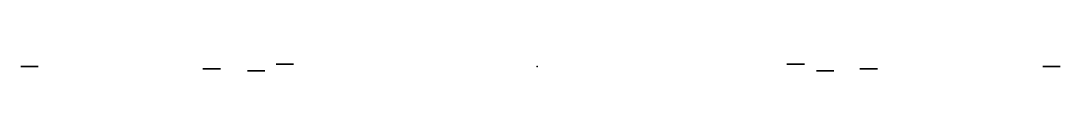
# Model space of a CAD drawing. Header units: millimetres. Extents: x -478 to -324, y -67 to 14.
# Drawn here: x -472.1 to -329.7, y -67 to -66.1 of the extents above; entities outside this region: 1.
import ezdxf

# ---------------------------------------------------------------- set-up
doc = ezdxf.new("R2010")
doc.units = ezdxf.units.MM
doc.layers.add('base', color=7, linetype='Continuous', true_color=0x5bf5d9)
doc.layers.add('vazado', color=7, linetype='Continuous', true_color=0x71f759)

msp = doc.modelspace()

# ---------------------------------------------------------------- linework, layer by layer
at = {"layer": 'base', "extrusion": (-3.48494e-17, 0.999984, -0.005614), "elevation": 13.24}
msp.add_lwpolyline([(358.25, -0.44), (444.26, -0.54, 2.96458)], format="xyb", close=True, dxfattribs=at)
at = {"layer": 'base', "extrusion": (2.27478e-13, 0.999984, -0.005614)}
msp.add_point((-401.32, -66.45, 56.38), dxfattribs=at)
at = {"layer": 'vazado', "extrusion": (-3.48494e-17, 0.999984, -0.005614)}
for centre, radius in [((470.87, 55.96, -66.76), 1.2), ((445.91, 2.4, -66.76), 1.2), ((435.9, 116.62, -66.76), 1.19), ((365.91, 116.65, -66.76), 1.2), ((355.92, 2.35, -66.76), 1.2), ((330.87, 56, -66.76), 1.2), ((439.81, -47.99, -66.76), 1.2), ((361.87, -48, -66.76), 1.2)]:
    msp.add_circle(centre, radius, dxfattribs=at)

doc.saveas('drawing.dxf')
